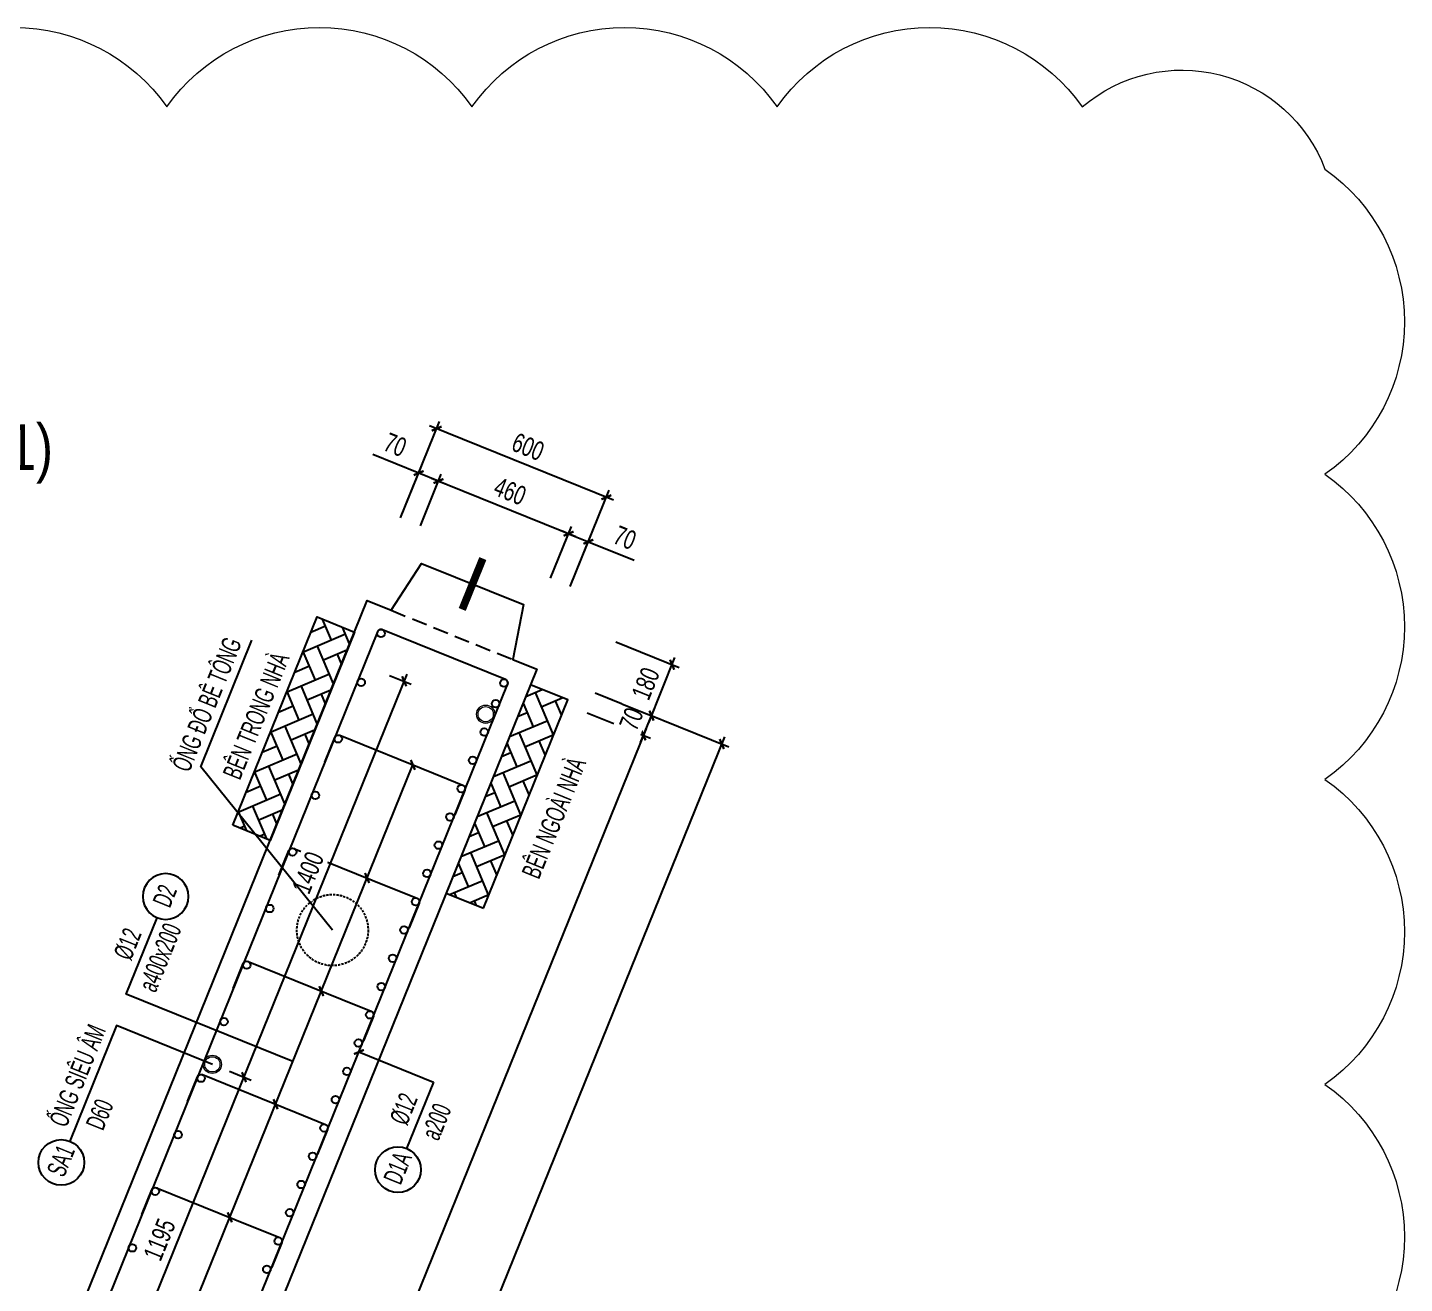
# Model space of a CAD drawing. Header units: millimetres. Extents: x -147841 to 368790, y -162721 to 84261.
# Drawn here: x 345095 to 349607, y -96705 to -92588 of the extents above; entities that cross this region are included whole.
import ezdxf
from ezdxf.enums import TextEntityAlignment as Align

# ---------------------------------------------------------------- set-up
doc = ezdxf.new("R2010")
doc.units = ezdxf.units.MM
doc.header["$LTSCALE"] = 1000
doc.header["$MEASUREMENT"] = 0
doc.header["$PDMODE"] = 1
doc.header["$PDSIZE"] = -10
doc.linetypes.add('DASHED', pattern=[0.75, 0.5, -0.25])
doc.linetypes.add('HIDDEN', pattern=[0.375, 0.25, -0.125])
doc.layers.get('0').update_dxf_attribs({"linetype": 'CONTINUOUS', "lineweight": 18})
doc.layers.get('DEFPOINTS').update_dxf_attribs({"color": 5, "linetype": 'CONTINUOUS', "lineweight": 18})
doc.layers.add('0-THAY', color=7, linetype='CONTINUOUS', lineweight=18)
doc.layers.add('ccu11-Dim', color=8, linetype='CONTINUOUS', lineweight=18)
for name, color, linetype in [('ccu11-Hatch', 250, 'CONTINUOUS'), ('ccu11-Khuat', 9, 'DASHED'), ('ccu11-Manh', 8, 'CONTINUOUS'), ('ccu11-Thep', 4, 'CONTINUOUS'), ('ccu11-Thepdai', 6, 'CONTINUOUS'), ('KC-Cotthep', 8, 'CONTINUOUS'), ('KC-Dim', 8, 'CONTINUOUS'), ('KC-Text', 31, 'CONTINUOUS'), ('KC-Thay', 7, 'CONTINUOUS')]:
    doc.layers.add(name, color=color, linetype=linetype)
doc.styles.add('ARIAL', font='arial.ttf', dxfattribs={"width": 0.7})
doc.styles.add('ccu11-dim', font='vnsimli.shx', dxfattribs={"width": 0.65, "bigfont": 'bigfont.shx'})
doc.dimstyles.new('2.5-25', dxfattribs={"dimscale": 25, "dimtxt": 2.5, "dimasz": 1, "dimexe": 1, "dimexo": 2, "dimgap": 1, "dimtad": 1, "dimdec": 1, "dimrnd": 5, "dimdsep": 46, "dimtxsty": 'ARIAL', "dimblk": 'ARCHTICK', "dimcen": -1, "dimdle": 1, "dimclrd": 256, "dimclre": 256, "dimclrt": 3, "dimadec": 0, "dimazin": 2, "dimtfac": 0.1, "dimtdec": 1, "dimtmove": 0, "dimatfit": 1, "dimldrblk": 'ARCHTICK', "dimfxl": 1, "dimtvp": 0.833333, "dimtfill": 1, "dimtolj": 1, "dimtzin": 12, "dimarcsym": 0})
doc.dimstyles.new('ccu11-100x4', dxfattribs={"dimscale": 100, "dimtxt": 2.5, "dimasz": 1, "dimexe": 1, "dimexo": 2, "dimgap": 1, "dimtad": 1, "dimdec": 0, "dimlfac": 0.25, "dimdsep": 46, "dimtxsty": 'ccu11-dim', "dimblk": 'ARCHTICK', "dimcen": -1, "dimdle": 1, "dimclrd": 256, "dimclre": 256, "dimclrt": 31, "dimadec": 0, "dimazin": 2, "dimtfac": 0.1, "dimtdec": 0, "dimtmove": 0, "dimatfit": 1, "dimldrblk": 'ARCHTICK', "dimfxl": 1, "dimtvp": 0.833333, "dimtolj": 1, "dimtzin": 12, "dimarcsym": 0})

# ---------------------------------------------------------------- blocks, each defined once
blk = doc.blocks.new('_ARCHTICK')
at = {"color": 0, "linetype": 'ByBlock', "const_width": 0.3}
blk.add_lwpolyline([(-0.5, -0.5), (0.5, 0.5)], dxfattribs=at)
blk = doc.blocks.new('*D840')
at = {"layer": 'DEFPOINTS', "color": 0, "linetype": 'ByBlock', "ltscale": 30, "transparency": 16777216}
for p in [(346882.9, -94815.3), (347113.5, -94908.6), (345102.7, -98857.6)]:
    blk.add_point(p, dxfattribs=at)
at = {"layer": 'KC-Dim', "linetype": 'ByBlock', "lineweight": -2, "ltscale": 30, "transparency": 16777216}
for p, q in [((346929.3, -94834.1), (347136.7, -94918)), ((345448.6, -99024.5), (347122.9, -94885.4)), ((345149, -98876.4), (345481.2, -99010.7))]:
    blk.add_line(p, q, dxfattribs=at)
at = {"layer": 'KC-Dim', "linetype": 'ByBlock', "lineweight": -2, "ltscale": 30, "transparency": 16777216, "xscale": 25, "yscale": 25, "zscale": 25}
for p, rotation in [((347113.5, -94908.6), 67.97712838423003), ((345458, -99001.4), 247.97712838423)]:
    blk.add_blockref('_ARCHTICK', p, dxfattribs=dict(at, rotation=rotation))
at = {"layer": 'KC-Dim', "color": 3, "linetype": 'ByBlock', "ltscale": 30, "transparency": 16777216, "insert": (346233, -96933.6), "char_height": 62.5, "attachment_point": 5, "rotation": 67.9771, "style": 'ARIAL', "bg_fill": 3, "box_fill_scale": 1.25, "bg_fill_color": 256, "bg_fill_true_color": 13158600, "bg_fill_transparency": 0}
blk.add_mtext('\\A1;4415', dxfattribs=at)
blk = doc.blocks.new('*D841')
at = {"layer": 'DEFPOINTS', "color": 0, "linetype": 'ByBlock', "ltscale": 30, "transparency": 16777216}
for p in [(346909.2, -94750.4), (347370.1, -94936.9), (345102.7, -98857.6)]:
    blk.add_point(p, dxfattribs=at)
at = {"layer": 'KC-Dim', "linetype": 'ByBlock', "lineweight": -2, "ltscale": 30, "transparency": 16777216}
for p, q in [((346955.5, -94769.2), (347393.3, -94946.3)), ((345679, -99117.7), (347379.5, -94913.7)), ((345149, -98876.4), (345711.6, -99103.9))]:
    blk.add_line(p, q, dxfattribs=at)
at = {"layer": 'KC-Dim', "linetype": 'ByBlock', "lineweight": -2, "ltscale": 30, "transparency": 16777216, "xscale": 25, "yscale": 25, "zscale": 25}
for p, rotation in [((347370.1, -94936.9), 67.97712838423003), ((345688.4, -99094.6), 247.97712838423)]:
    blk.add_blockref('_ARCHTICK', p, dxfattribs=dict(at, rotation=rotation))
at = {"layer": 'KC-Dim', "color": 3, "linetype": 'ByBlock', "ltscale": 30, "transparency": 16777216, "insert": (346476.5, -96994.4), "char_height": 62.5, "attachment_point": 5, "rotation": 67.9771, "style": 'ARIAL', "bg_fill": 3, "box_fill_scale": 1.25, "bg_fill_color": 256, "bg_fill_true_color": 13158600, "bg_fill_transparency": 0}
blk.add_mtext('\\A1;4485', dxfattribs=at)
blk = doc.blocks.new('*D842')
at = {"layer": 'DEFPOINTS', "color": 0, "linetype": 'ByBlock', "ltscale": 30, "transparency": 16777216}
for p in [(346435.5, -93902.9), (346298.6, -94241.3), (346854.9, -94466.3)]:
    blk.add_point(p, dxfattribs=at)
at = {"layer": 'KC-Dim', "linetype": 'ByBlock', "lineweight": -2, "ltscale": 30, "transparency": 16777216}
for p, q in [((346317.4, -94194.9), (346444.9, -93879.7)), ((347014.9, -94137.3), (346412.3, -93893.5)), ((346873.6, -94419.9), (347001.1, -94104.7))]:
    blk.add_line(p, q, dxfattribs=at)
at = {"layer": 'KC-Dim', "linetype": 'ByBlock', "lineweight": -2, "ltscale": 30, "transparency": 16777216, "xscale": 25, "yscale": 25, "zscale": 25}
for p, rotation in [((346435.5, -93902.9), 157.9771283853979), ((346991.7, -94127.9), 337.9771283853979)]:
    blk.add_blockref('_ARCHTICK', p, dxfattribs=dict(at, rotation=rotation))
at = {"layer": 'KC-Dim', "color": 3, "linetype": 'ByBlock', "ltscale": 30, "transparency": 16777216, "insert": (346735, -93962.6), "char_height": 62.5, "attachment_point": 5, "rotation": 337.9771, "style": 'ARIAL', "bg_fill": 3, "box_fill_scale": 1.25, "bg_fill_color": 256, "bg_fill_true_color": 13158600, "bg_fill_transparency": 0}
blk.add_mtext('\\A1;600', dxfattribs=at)
blk = doc.blocks.new('*D843')
at = {"layer": 'DEFPOINTS', "color": 0, "linetype": 'ByBlock', "ltscale": 30, "transparency": 16777216}
for p in [(346363.5, -94267.5), (346867.9, -94247.3), (346790, -94440)]:
    blk.add_point(p, dxfattribs=at)
at = {"layer": 'KC-Dim', "linetype": 'ByBlock', "lineweight": -2, "ltscale": 30, "transparency": 16777216}
for p, q in [((346382.3, -94221.2), (346450.8, -94051.7)), ((346418.3, -94065.5), (346891.1, -94256.7)), ((346808.7, -94393.6), (346877.3, -94224.1))]:
    blk.add_line(p, q, dxfattribs=at)
at = {"layer": 'KC-Dim', "linetype": 'ByBlock', "lineweight": -2, "ltscale": 30, "transparency": 16777216, "xscale": 25, "yscale": 25, "zscale": 25}
for p, rotation in [((346441.5, -94074.8), 157.9771283853979), ((346867.9, -94247.3), 337.9771283853979)]:
    blk.add_blockref('_ARCHTICK', p, dxfattribs=dict(at, rotation=rotation))
at = {"layer": 'KC-Dim', "color": 3, "linetype": 'ByBlock', "ltscale": 30, "transparency": 16777216, "insert": (346676, -94108.3), "char_height": 62.5, "attachment_point": 5, "rotation": 337.9771, "style": 'ARIAL', "bg_fill": 3, "box_fill_scale": 1.25, "bg_fill_color": 256, "bg_fill_true_color": 13158600, "bg_fill_transparency": 0}
blk.add_mtext('\\A1;460', dxfattribs=at)
blk = doc.blocks.new('*D844')
at = {"layer": 'DEFPOINTS', "color": 0, "linetype": 'ByBlock', "ltscale": 30, "transparency": 16777216}
for p in [(346376.6, -94048.6), (346298.6, -94241.3), (346363.5, -94267.5)]:
    blk.add_point(p, dxfattribs=at)
at = {"layer": 'KC-Dim', "linetype": 'ByBlock', "lineweight": -2, "ltscale": 30, "transparency": 16777216}
for p, q in [((346376.6, -94048.6), (346226.2, -93987.8)), ((346317.4, -94194.9), (346385.9, -94025.4)), ((346441.5, -94074.8), (346376.6, -94048.6)), ((346382.3, -94221.2), (346450.8, -94051.7)), ((346441.5, -94074.8), (346464.6, -94084.2))]:
    blk.add_line(p, q, dxfattribs=at)
at = {"layer": 'KC-Dim', "linetype": 'ByBlock', "lineweight": -2, "ltscale": 30, "transparency": 16777216, "xscale": 25, "yscale": 25, "zscale": 25}
for p, rotation in [((346376.6, -94048.6), 337.9771283853979), ((346441.5, -94074.8), 157.9771283853979)]:
    blk.add_blockref('_ARCHTICK', p, dxfattribs=dict(at, rotation=rotation))
at = {"layer": 'KC-Dim', "color": 3, "linetype": 'ByBlock', "ltscale": 30, "transparency": 16777216, "insert": (346299.6, -93956), "char_height": 62.5, "attachment_point": 5, "rotation": 337.9771, "style": 'ARIAL', "bg_fill": 3, "box_fill_scale": 1.25, "bg_fill_color": 256, "bg_fill_true_color": 13158600, "bg_fill_transparency": 0}
blk.add_mtext('\\A1;70', dxfattribs=at)
blk = doc.blocks.new('*D845')
at = {"layer": 'DEFPOINTS', "color": 0, "linetype": 'ByBlock', "ltscale": 30, "transparency": 16777216}
for p in [(346932.8, -94273.6), (346790, -94440), (346854.9, -94466.3)]:
    blk.add_point(p, dxfattribs=at)
at = {"layer": 'KC-Dim', "linetype": 'ByBlock', "lineweight": -2, "ltscale": 30, "transparency": 16777216}
for p, q in [((346808.7, -94393.6), (346877.3, -94224.1)), ((346867.9, -94247.3), (346844.7, -94237.9)), ((346867.9, -94247.3), (346932.8, -94273.6)), ((346873.6, -94419.9), (346942.2, -94250.4)), ((346932.8, -94273.6), (347083.1, -94334.4))]:
    blk.add_line(p, q, dxfattribs=at)
at = {"layer": 'KC-Dim', "linetype": 'ByBlock', "lineweight": -2, "ltscale": 30, "transparency": 16777216, "xscale": 25, "yscale": 25, "zscale": 25}
for p, rotation in [((346867.9, -94247.3), 337.9771283853979), ((346932.8, -94273.6), 157.9771283853979)]:
    blk.add_blockref('_ARCHTICK', p, dxfattribs=dict(at, rotation=rotation))
at = {"layer": 'KC-Dim', "color": 3, "linetype": 'ByBlock', "ltscale": 30, "transparency": 16777216, "insert": (347052.5, -94260.6), "char_height": 62.5, "attachment_point": 5, "rotation": 337.9771, "style": 'ARIAL', "bg_fill": 3, "box_fill_scale": 1.25, "bg_fill_color": 256, "bg_fill_true_color": 13158600, "bg_fill_transparency": 0}
blk.add_mtext('\\A1;70', dxfattribs=at)
blk = doc.blocks.new('*D846')
at = {"layer": 'DEFPOINTS', "color": 0, "ltscale": 3000, "transparency": 16777216}
for p in [(346909.2, -94750.4), (346882.9, -94815.3)]:
    blk.add_point(p, dxfattribs=at)
at = {"layer": 'KC-Dim', "lineweight": -2, "ltscale": 3000, "transparency": 16777216}
for p, q in [((346955.5, -94769.2), (347162.9, -94853.1)), ((346929.3, -94834.1), (347136.7, -94918)), ((347104.1, -94931.8), (347149.1, -94820.5))]:
    blk.add_line(p, q, dxfattribs=at)
at = {"layer": 'KC-Dim', "lineweight": -2, "ltscale": 3000, "transparency": 16777216, "xscale": 25, "yscale": 25, "zscale": 25}
for p, rotation in [((347139.7, -94843.7), 67.97712838423003), ((347113.5, -94908.6), 247.97712838423)]:
    blk.add_blockref('_ARCHTICK', p, dxfattribs=dict(at, rotation=rotation))
at = {"layer": 'KC-Dim', "color": 3, "ltscale": 3000, "transparency": 16777216, "insert": (347073.8, -94854.8), "char_height": 62.5, "attachment_point": 5, "rotation": 67.9771, "style": 'ARIAL', "bg_fill": 3, "box_fill_scale": 1.25, "bg_fill_color": 256, "bg_fill_true_color": 13158600, "bg_fill_transparency": 0}
blk.add_mtext('\\A1;70', dxfattribs=at)
at = {"layer": 'DEFPOINTS', "color": 0, "ltscale": 3000, "transparency": 16777216}
blk.add_point((347139.7, -94843.7), dxfattribs=at)
blk = doc.blocks.new('*D847')
at = {"layer": 'DEFPOINTS', "color": 0, "ltscale": 3000, "transparency": 16777216}
for p in [(346976.7, -94583.6), (346909.2, -94750.4)]:
    blk.add_point(p, dxfattribs=at)
at = {"layer": 'KC-Dim', "lineweight": -2, "ltscale": 3000, "transparency": 16777216}
for p, q in [((347023, -94602.3), (347230.4, -94686.2)), ((347130.4, -94866.9), (347216.6, -94653.6)), ((346955.5, -94769.2), (347162.9, -94853.1))]:
    blk.add_line(p, q, dxfattribs=at)
at = {"layer": 'KC-Dim', "color": 3, "ltscale": 3000, "transparency": 16777216, "insert": (347120.7, -94738.9), "char_height": 62.5, "attachment_point": 5, "rotation": 67.9771, "style": 'ARIAL', "bg_fill": 3, "box_fill_scale": 1.25, "bg_fill_color": 256, "bg_fill_true_color": 13158600, "bg_fill_transparency": 0}
blk.add_mtext('\\A1;180', dxfattribs=at)
at = {"layer": 'DEFPOINTS', "color": 0, "ltscale": 3000, "transparency": 16777216}
blk.add_point((347207.2, -94676.8), dxfattribs=at)
at = {"layer": 'KC-Dim', "lineweight": -2, "ltscale": 3000, "transparency": 16777216, "xscale": 25, "yscale": 25, "zscale": 25}
for p, rotation in [((347207.2, -94676.8), 67.97712838423003), ((347139.7, -94843.7), 247.97712838423)]:
    blk.add_blockref('_ARCHTICK', p, dxfattribs=dict(at, rotation=rotation))
blk = doc.blocks.new('*D849')
at = {"layer": 'DEFPOINTS', "color": 0, "linetype": 'ByBlock', "ltscale": 30, "transparency": 16777216}
for p in [(345709.9, -95990.8), (345804.2, -96028.9), (345261.8, -97098.6)]:
    blk.add_point(p, dxfattribs=at)
at = {"layer": 'KC-Dim', "linetype": 'ByBlock', "lineweight": -2, "ltscale": 30, "transparency": 16777216}
for p, q in [((345346.7, -97159.9), (345813.6, -96005.7)), ((345756.3, -96009.5), (345827.4, -96038.3)), ((345308.2, -97117.3), (345379.3, -97146.1))]:
    blk.add_line(p, q, dxfattribs=at)
at = {"layer": 'KC-Dim', "linetype": 'ByBlock', "lineweight": -2, "ltscale": 30, "transparency": 16777216, "xscale": 25, "yscale": 25, "zscale": 25}
for p, rotation in [((345804.2, -96028.9), 67.97712838423003), ((345356.1, -97136.7), 247.97712838423)]:
    blk.add_blockref('_ARCHTICK', p, dxfattribs=dict(at, rotation=rotation))
at = {"layer": 'KC-Dim', "color": 3, "linetype": 'ByBlock', "ltscale": 30, "transparency": 16777216, "insert": (345527.4, -96561.5), "char_height": 62.5, "attachment_point": 5, "rotation": 67.9771, "style": 'ARIAL', "bg_fill": 3, "box_fill_scale": 1.25, "bg_fill_color": 256, "bg_fill_true_color": 13158600, "bg_fill_transparency": 0}
blk.add_mtext('\\A1;1195', dxfattribs=at)
blk = doc.blocks.new('*D850')
at = {"layer": 'DEFPOINTS', "color": 0, "linetype": 'ByBlock', "ltscale": 30, "transparency": 16777216}
for p in [(346234.9, -94692.9), (346329.2, -94731.1), (345709.9, -95990.8)]:
    blk.add_point(p, dxfattribs=at)
at = {"layer": 'KC-Dim', "linetype": 'ByBlock', "lineweight": -2, "ltscale": 30, "transparency": 16777216}
for p, q in [((345794.8, -96052.1), (346338.5, -94707.9)), ((346281.2, -94711.7), (346352.3, -94740.4)), ((345756.3, -96009.5), (345827.4, -96038.3))]:
    blk.add_line(p, q, dxfattribs=at)
at = {"layer": 'KC-Dim', "linetype": 'ByBlock', "lineweight": -2, "ltscale": 30, "transparency": 16777216, "xscale": 25, "yscale": 25, "zscale": 25}
for p, rotation in [((346329.2, -94731.1), 67.97712838423003), ((345804.2, -96028.9), 247.97712838423)]:
    blk.add_blockref('_ARCHTICK', p, dxfattribs=dict(at, rotation=rotation))
at = {"layer": 'KC-Dim', "color": 3, "linetype": 'ByBlock', "ltscale": 30, "transparency": 16777216, "insert": (346013.9, -95358.6), "char_height": 62.5, "attachment_point": 5, "rotation": 67.9771, "style": 'ARIAL', "bg_fill": 3, "box_fill_scale": 1.25, "bg_fill_color": 256, "bg_fill_true_color": 13158600, "bg_fill_transparency": 0}
blk.add_mtext('\\A1;1400', dxfattribs=at)
blk = doc.blocks.new('A$C260038B3')
at = {"layer": '0-THAY', "linetype": 'Continuous'}
for radius in [120, 100]:
    blk.add_circle((0, 0), radius, dxfattribs=at)
blk = doc.blocks.new('att_thep_2')
blk.add_circle((-300, 0), 300)
at = {"color": 3, "style": 'ARIAL', "width": 0.6}
blk.add_attdef('DK', text='', height=250, dxfattribs=at).set_placement((467, 105), align=Align.CENTER)
at = {"color": 31, "style": 'ARIAL', "width": 0.6}
blk.add_attdef('SH', text='', height=250, dxfattribs=at).set_placement((-281, -111), align=Align.CENTER)
at = {"color": 2, "style": 'ARIAL', "width": 0.6}
blk.add_attdef('KC', text='', height=250, dxfattribs=at).set_placement((472, -355), align=Align.CENTER)

msp = doc.modelspace()

# ---------------------------------------------------------------- linework, layer by layer
at = {"layer": 'ccu11-Khuat', "ltscale": 0.1}
msp.add_line((346286.28, -94498.48), (346684.91, -94659.72), dxfattribs=at)
at = {"layer": 'ccu11-Thep', "const_width": 25}
msp.add_lwpolyline([(346519.34, -94495.67), (346586.84, -94328.8)], dxfattribs=at)
at = {"layer": 'ccu11-Thep'}
msp.add_circle((346253.03, -94574.02), 12.5, dxfattribs=at)
msp.add_circle((346253.03, -94574.02), 12.5, dxfattribs=at)
at = {"layer": 'ccu11-Thepdai'}
msp.add_lwpolyline([(345156.72, -98477.77), (346667.88, -94741.82, 0.4142136), (346660.98, -94725.55), (346257.72, -94562.43, 0.4142136), (346241.44, -94569.34), (344730.29, -98305.28, 0.4142136), (344737.19, -98321.56), (345140.45, -98484.67, 0.4142136)], format="xyb", close=True, dxfattribs=at)
at = {"layer": 'KC-Thay', "flags": 128}
msp.add_lwpolyline([(345085.1, -98841.52), (342589.69, -100111.53), (342551.14, -100035.78), (342695.68, -99922.94), (342532.39, -99602.1), (342356.1, -99652.56), (342317.54, -99576.8), (344613.01, -98408.55), (346207.49, -94466.61), (346286.28, -94498.48), (346386.23, -94344.74), (346719.96, -94479.73), (346684.91, -94659.72), (346763.71, -94691.59), (345085.1, -98841.52)], dxfattribs=at)

# ---------------------------------------------------------------- texts
at = {"layer": 'KC-Text', "color": 4, "style": 'ARIAL', "width": 0.8}
msp.add_text('MẶT CẮT NGANG TẤM WA-4 (SL:01)', height=150, dxfattribs=at).set_placement((343748.72, -94038.44), align=Align.CENTER)

# ---------------------------------------------------------------- next in the draw order: dimensions: what is measured, and where the dimension line sits
at = {"layer": 'KC-Dim', "linetype": 'ByBlock', "ltscale": 30}
for base, p1, p2, angle, picture, middle in [((346435.5, -93902.9), (346854.86, -94466.25), (346298.64, -94241.26), 157.97713, '*D842', (346734.95, -93962.63)), ((347113.48, -94908.58), (345102.67, -98857.63), (346882.91, -94815.32), 67.97713, '*D840', (346232.98, -96933.63))]:
    dim = msp.add_linear_dim(base=base, p1=p1, p2=p2, angle=angle, dimstyle='2.5-25', dxfattribs=at)
    dim.commit()
    dim.dimension.update_dxf_attribs({"geometry": picture, "text_midpoint": middle})

# ---------------------------------------------------------------- next in the draw order: dimensions: what is measured, and where the dimension line sits
for base, p1, p2, angle, picture, middle in [((346867.9, -94247.32), (346363.53, -94267.51), (346789.96, -94440), 157.97713, '*D843', (346676.02, -94108.32)), ((347370.15, -94936.89), (345102.67, -98857.63), (346909.16, -94750.43), 67.97713, '*D841', (346476.52, -96994.38))]:
    dim = msp.add_linear_dim(base=base, p1=p1, p2=p2, angle=angle, dimstyle='2.5-25', dxfattribs=at)
    dim.commit()
    dim.dimension.update_dxf_attribs({"geometry": picture, "text_midpoint": middle})

# ---------------------------------------------------------------- next in the draw order: linework, layer by layer
at = {"layer": 'ccu11-Thep'}
for centre in [(346656.29, -94737.14), (346656.29, -94737.14), (346628.92, -94804.81), (346591.42, -94897.51), (346553.92, -94990.22), (346516.42, -95082.92), (346478.93, -95175.62), (346441.43, -95268.33), (346403.93, -95361.03), (346103.95, -96102.66), (346066.45, -96195.36), (346028.95, -96288.07), (345991.46, -96380.77), (345953.96, -96473.47), (345916.46, -96566.18), (345878.96, -96658.88)]:
    msp.add_circle(centre, 12.5, dxfattribs=at)
at = {"layer": 'ccu11-Thep', "linetype": 'HIDDEN', "ltscale": 0.03}
msp.add_circle((346094.2, -95546.72, 242.3), 116.6, dxfattribs=at)
at = {"layer": 'ccu11-Thepdai', "flags": 128}
for points in [[(346068.77, -94996.23), (346101.58, -94915.12, -0.4142136), (346117.85, -94908.22), (346425.56, -95032.68), (346521.11, -95071.33, -0.4142136), (346528.01, -95087.61), (346495.2, -95168.72)], [(345918.78, -95367.05), (345951.59, -95285.93, -0.4142136), (345967.86, -95279.03), (346275.57, -95403.5), (346371.12, -95442.15, -0.4142136), (346378.02, -95458.42), (346345.21, -95539.54)], [(345768.78, -95737.86), (345801.6, -95656.75, -0.4142136), (345817.87, -95649.85), (346125.58, -95774.31), (346221.13, -95812.96, -0.4142136), (346228.03, -95829.24), (346195.22, -95910.35)], [(345618.79, -96108.68), (345651.6, -96027.56, -0.4142136), (345667.88, -96020.66), (345975.59, -96145.12), (346071.14, -96183.77, -0.4142136), (346078.04, -96200.05), (346045.23, -96281.17)], [(345468.8, -96479.49), (345501.61, -96398.37, -0.4142136), (345517.89, -96391.47), (345825.6, -96515.94), (345921.15, -96554.59, -0.4142136), (345928.05, -96570.86), (345895.24, -96651.98)]]:
    msp.add_lwpolyline(points, format="xyb", dxfattribs=at)
at = {"layer": 'KC-Thay', "flags": 128}
msp.add_lwpolyline([(346286.28, -94498.48), (346386.23, -94344.74), (346719.96, -94479.73), (346684.91, -94659.72)], dxfattribs=at)

# ---------------------------------------------------------------- next in the draw order: block references
at = {"layer": 'ccu11-Dim', "ltscale": 3000, "xscale": 0.25, "yscale": 0.25, "zscale": 0.25, "rotation": 67.97712838461085}
msp.add_blockref('A$C260038B3', (346596.19, -94839.07), dxfattribs=at)
at = {"layer": 'KC-Cotthep'}
ref = msp.add_blockref('att_thep_2', (345519.21, -95506.18), dxfattribs=dict(at, xscale=-0.25, yscale=0.25, zscale=0.25, rotation=67.97712838460127))
ref.add_attrib('KC', 'a400x200', dxfattribs={"layer": '0', "color": 2, "height": 62.5, "rotation": 67.97713, "style": 'ARIAL', "width": 0.6}).set_placement((345557.55, -95648.28), align=Align.CENTER)
ref.add_attrib('DK', '%%C12', dxfattribs={"layer": '0', "color": 215, "height": 62.5, "rotation": 67.97713, "style": 'ARIAL', "width": 0.6}).set_placement((345451.28, -95603.84), align=Align.CENTER)
ref.add_attrib('SH', 'D2', dxfattribs={"layer": '0', "color": 31, "height": 62.5, "rotation": 67.97713, "style": 'ARIAL', "width": 0.6}).set_placement((345573.48, -95446.34), align=Align.CENTER)
ref = msp.add_blockref('att_thep_2', (346336.82, -96262.64), dxfattribs=dict(at, xscale=0.25, yscale=0.25, zscale=0.25, rotation=67.97712838461085))
ref.add_attrib('KC', 'a200', dxfattribs={"layer": '0', "color": 2, "height": 62.5, "rotation": 67.97713, "style": 'ARIAL', "width": 0.6}).set_placement((346463.4, -96186.59), align=Align.CENTER)
ref.add_attrib('DK', '%%C12', dxfattribs={"layer": '0', "color": 215, "height": 62.5, "rotation": 67.97713, "style": 'ARIAL', "width": 0.6}).set_placement((346356.14, -96144.62), align=Align.CENTER)
ref.add_attrib('SH', 'D1A', dxfattribs={"layer": '0', "color": 31, "height": 62.5, "rotation": 67.97713, "style": 'ARIAL', "width": 0.6}).set_placement((346336.32, -96338.21), align=Align.CENTER)
at = {"layer": 'KC-Dim', "linetype": 'ByBlock', "ltscale": 30, "xscale": 25, "yscale": 25, "zscale": 25, "rotation": 247.9771283846115}
msp.add_blockref('_ARCHTICK', (345907.58, -96117.62), dxfattribs=at)

# ---------------------------------------------------------------- next in the draw order: texts
at = {"layer": 'KC-Text', "color": 1, "style": 'ARIAL', "width": 0.6}
msp.add_text('BÊN NGOÀI NHÀ', height=62.5, rotation=67.97713, dxfattribs=at).set_placement((346848.57, -95190.48), align=Align.CENTER)

# ---------------------------------------------------------------- next in the draw order: dimensions: what is measured, and where the dimension line sits
at = {"layer": 'KC-Dim', "linetype": 'ByBlock', "ltscale": 30}
for base, p1, p2, picture, middle in [((346376.57, -94048.58), (346363.53, -94267.51), (346298.64, -94241.26), '*D844', (346299.57, -93956.05)), ((346932.79, -94273.57), (346789.96, -94440), (346854.86, -94466.25), '*D845', (347052.47, -94260.59))]:
    dim = msp.add_linear_dim(base=base, p1=p1, p2=p2, angle=157.97713, dimstyle='2.5-25', dxfattribs=at)
    dim.commit()
    dim.dimension.update_dxf_attribs({"geometry": picture, "text_midpoint": middle})
at = {"layer": 'KC-Dim', "ltscale": 3000}
dim = msp.add_linear_dim(base=(347139.73, -94843.69), p1=(346882.91, -94815.32), p2=(346909.16, -94750.43), angle=67.97713, dimstyle='2.5-25', dxfattribs=at)
dim.commit()
dim.dimension.update_dxf_attribs({"geometry": '*D846', "text_midpoint": (347126.61, -94876.14), "dimtype": 160})

# ---------------------------------------------------------------- next in the draw order: hatches: boundary and pattern name
at = {"layer": 'ccu11-Hatch', "ltscale": 3000}
h = msp.add_hatch(dxfattribs=at)
h.set_pattern_fill('AR-HBONE', color=256, scale=12.5, angle=67.97713, style=0)
h.set_pattern_definition([(22.97713, (310101.71, -153051.946), (65.55122, -26.514855), [150, -50]), (292.97713, (310147.745, -153032.43), (65.55122, -26.514855), [150, -50])])
h.paths.add_polyline_path([(346864.91, -94792.33), (346588.65, -95475.33), (346466.65, -95425.98), (346742.92, -94742.99)])

# ---------------------------------------------------------------- next in the draw order: linework, layer by layer
msp.add_lwpolyline([(346588.65, -95475.33), (346864.91, -94792.33), (346742.92, -94742.99), (346466.65, -95425.98)], close=True, dxfattribs=at)

# ---------------------------------------------------------------- next in the draw order: dimensions: what is measured, and where the dimension line sits
at = {"layer": 'KC-Dim', "ltscale": 3000}
dim = msp.add_linear_dim(base=(347207.23, -94676.83), p1=(346909.16, -94750.43), p2=(346976.66, -94583.56), angle=67.97713, dimstyle='2.5-25', override={"dimtmove": 1}, dxfattribs=at)
dim.commit()
dim.dimension.update_dxf_attribs({"geometry": '*D847', "text_midpoint": (347173.48, -94760.26), "dimtype": 160})
at = {"layer": 'KC-Dim', "linetype": 'ByBlock', "ltscale": 30}
dim = msp.add_linear_dim(base=(345804.19, -96028.91), p1=(345261.83, -97098.58), p2=(345709.93, -95990.78), angle=67.97713, dimstyle='2.5-25', dxfattribs=at)
dim.commit()
dim.dimension.update_dxf_attribs({"geometry": '*D849', "text_midpoint": (345527.39, -96561.47)})

# ---------------------------------------------------------------- next in the draw order: linework, layer by layer
at = {"layer": 'ccu11-Thep'}
for centre in [(345663.19, -96032.25), (345588.2, -96217.65), (345513.2, -96403.06), (345438.21, -96588.47)]:
    msp.add_circle(centre, 12.5, dxfattribs=at)

# ---------------------------------------------------------------- next in the draw order: block references
at = {"layer": 'KC-Cotthep'}
ref = msp.add_blockref('att_thep_2', (345233.33, -96238.97), dxfattribs=dict(at, xscale=0.25, yscale=0.25, zscale=0.25, rotation=67.97712838460917))
ref.add_attrib('KC', 'D60', dxfattribs={"layer": '0', "color": 2, "height": 62.5, "rotation": 67.97713, "style": 'ARIAL', "width": 0.6}).set_placement((345359.91, -96162.92), align=Align.CENTER)
ref.add_attrib('DK', 'ỐNG SIÊU ÂM', dxfattribs={"layer": '0', "color": 15, "height": 62.5, "rotation": 67.97713, "style": 'ARIAL', "width": 0.6}).set_placement((345287.29, -96035.28), align=Align.CENTER)
ref.add_attrib('SH', 'SA1', dxfattribs={"layer": '0', "color": 31, "height": 62.5, "rotation": 67.97713, "style": 'ARIAL', "width": 0.6}).set_placement((345232.83, -96314.54), align=Align.CENTER)
at = {"layer": 'KC-Dim', "linetype": 'ByBlock', "ltscale": 30, "xscale": 25, "yscale": 25, "zscale": 25, "rotation": 247.9771283846115}
msp.add_blockref('_ARCHTICK', (345757.59, -96488.43), dxfattribs=at)

# ---------------------------------------------------------------- next in the draw order: dimensions: what is measured, and where the dimension line sits
at = {"layer": 'KC-Dim', "linetype": 'ByBlock', "ltscale": 30}
dim = msp.add_linear_dim(base=(346329.16, -94731.06), p1=(345709.93, -95990.78), p2=(346234.89, -94692.93), angle=67.97713, dimstyle='2.5-25', dxfattribs=at)
dim.commit()
dim.dimension.update_dxf_attribs({"geometry": '*D850', "text_midpoint": (346013.92, -95358.64)})

# ---------------------------------------------------------------- next in the draw order: hatches: boundary and pattern name
at = {"layer": 'ccu11-Hatch', "ltscale": 3000}
h = msp.add_hatch(dxfattribs=at)
h.set_pattern_fill('AR-HBONE', color=256, scale=12.5, angle=67.97713, style=0)
h.set_pattern_definition([(112.97713, (331964.706, -161955.33), (-65.55122, 26.514855), [150, -50]), (202.97713, (331945.19, -161909.297), (-65.55122, 26.514855), [150, -50])])
h.paths.add_polyline_path([(346043.84, -94520.23), (345767.58, -95203.22), (345889.57, -95252.56), (346165.84, -94569.57)])

# ---------------------------------------------------------------- next in the draw order: linework, layer by layer
msp.add_lwpolyline([(345767.58, -95203.22), (346043.84, -94520.23), (346165.84, -94569.57), (345889.57, -95252.56)], close=True, dxfattribs=at)
at = {"layer": 'ccu11-Thep'}
for centre in [(346188.16, -94734.4), (346113.16, -94919.81), (346038.17, -95105.21), (345963.17, -95290.62), (346366.43, -95453.74), (345888.18, -95476.03), (346328.94, -95546.44), (345813.18, -95661.43), (346291.44, -95639.14), (346253.94, -95731.85), (345738.19, -95846.84), (346216.44, -95824.55), (346178.95, -95917.25), (346141.45, -96009.96)]:
    msp.add_circle(centre, 12.5, dxfattribs=at)
at = {"layer": 'DEFPOINTS', "color": 1, "flags": 128}
msp.add_lwpolyline([(344551.22, -92848.23, -0.5205671), (345551.22, -92848.23, -0.5205671), (346551.22, -92848.23, -0.5205671), (347551.22, -92848.23, -0.5205671), (348551.22, -92848.23, -0.5205671), (349346.84, -93052.6, -0.5205671), (349346.84, -94052.6, -0.5205671), (349346.84, -95052.6, -0.5205671), (349346.84, -96052.6, -0.5205671), (349346.84, -97052.6, -0.5205671), (349346.84, -98052.6, -0.5205671), (349346.84, -99052.6, -0.5205671), (349346.84, -100052.6, -0.5205671), (349346.84, -101052.6, -0.5205671)], format="xyb", dxfattribs=at)
at = {"layer": 'KC-Dim', "ltscale": 3000, "elevation": 242.3, "flags": 128}
msp.add_lwpolyline([(346094.2, -95546.72), (345662.23, -95011.53), (345830.3, -94596.02)], dxfattribs=at)
at = {"layer": 'KC-Dim', "linetype": 'ByBlock', "ltscale": 30}
msp.add_lwpolyline([(345157.63, -97971.69), (346357.56, -95005.18)], dxfattribs=at)
at = {"layer": 'KC-Dim', "ltscale": 3000, "flags": 128}
for points in [[(345964.12, -95977.84), (345417.82, -95756.86), (345519.21, -95506.18)], [(345700.39, -95986.92), (345386.62, -95860), (345233.33, -96238.97)]]:
    msp.add_lwpolyline(points, dxfattribs=at)

# ---------------------------------------------------------------- next in the draw order: block references
at = {"layer": 'ccu11-Dim', "ltscale": 3000, "xscale": 0.25, "yscale": 0.25, "zscale": 0.25, "rotation": 67.97712838461085}
msp.add_blockref('A$C260038B3', (345700.39, -95986.92), dxfattribs=at)
at = {"layer": 'KC-Dim', "linetype": 'ByBlock', "ltscale": 30, "xscale": 25, "yscale": 25, "zscale": 25, "rotation": 247.9771283846115}
for p in [(346357.56, -95005.18), (346207.57, -95375.99), (346057.57, -95746.8)]:
    msp.add_blockref('_ARCHTICK', p, dxfattribs=at)

# ---------------------------------------------------------------- next in the draw order: texts
at = {"layer": 'KC-Text', "color": 1, "style": 'ARIAL', "width": 0.6}
msp.add_text('ỐNG ĐỔ BÊ TÔNG', height=62.5, rotation=67.97713, dxfattribs=at).set_placement((345624.48, -95032.81, 242.3))
msp.add_text('BÊN TRONG NHÀ', height=62.5, rotation=67.97713, dxfattribs=at).set_placement((345872.59, -94855.72), align=Align.CENTER)

# ---------------------------------------------------------------- next in the draw order: leaders
at = {"layer": 'ccu11-Manh', "ltscale": 3000}
msp.add_leader([(346180.66, -95946.35), (346424.82, -96045.11), (346336.82, -96262.64)], dimstyle='ccu11-100x4', override={"dimasz": 0.25, "dimtad": 0}, dxfattribs=at)

doc.saveas('drawing.dxf')
